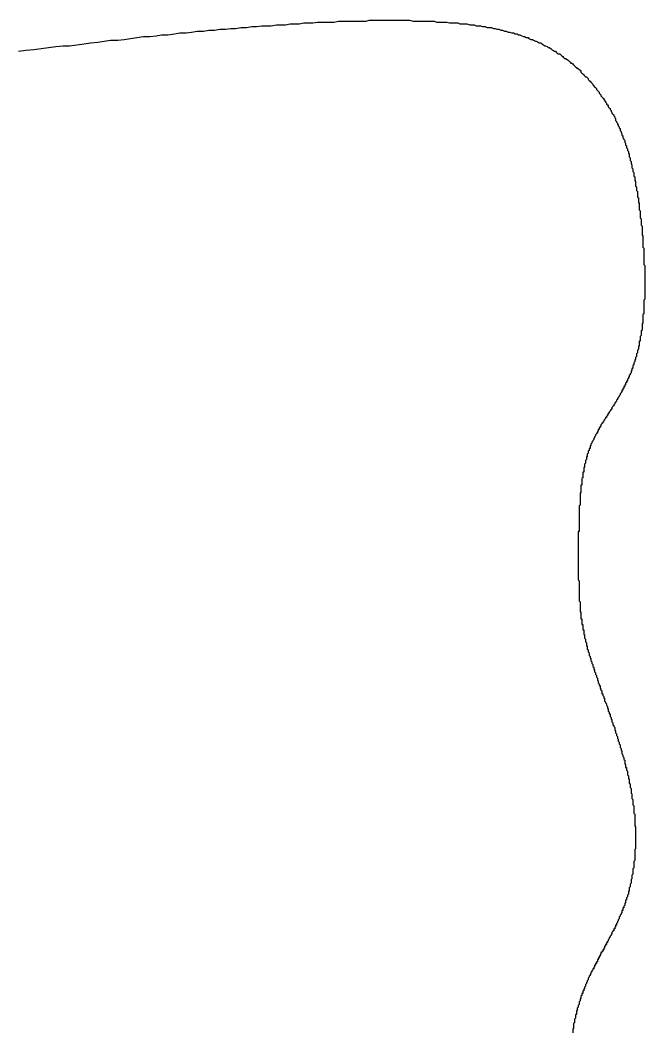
# Model space of a CAD drawing. Header units: millimetres. Extents: x 35 to 605, y 64 to 964.
# Drawn here: x 310.51 to 317.36, y 618.26 to 629.37 of the extents above; entities that cross this region are included whole.
import ezdxf

# ---------------------------------------------------------------- set-up
doc = ezdxf.new("R2010")
doc.units = ezdxf.units.MM

msp = doc.modelspace()

# ---------------------------------------------------------------- linework, layer by layer
msp.add_polyline3d([(310.487, 629.028, 0), (310.567, 629.038, 0), (310.657, 629.048, 0), (310.737, 629.058, 0), (310.817, 629.068, 0), (310.897, 629.078, 0), (310.977, 629.088, 0), (311.047, 629.088, 0), (311.127, 629.098, 0), (311.207, 629.108, 0), (311.277, 629.118, 0), (311.357, 629.128, 0), (311.427, 629.138, 0), (311.497, 629.148, 0), (311.577, 629.148, 0), (311.647, 629.158, 0), (311.717, 629.168, 0), (311.787, 629.178, 0), (311.857, 629.188, 0), (311.927, 629.188, 0), (311.997, 629.198, 0), (312.057, 629.208, 0), (312.127, 629.208, 0), (312.197, 629.218, 0), (312.257, 629.228, 0), (312.327, 629.228, 0), (312.387, 629.238, 0), (312.447, 629.248, 0), (312.517, 629.248, 0), (312.577, 629.258, 0), (312.637, 629.258, 0), (312.697, 629.268, 0), (312.757, 629.268, 0), (312.817, 629.278, 0), (312.867, 629.278, 0), (312.927, 629.288, 0), (312.987, 629.288, 0), (313.047, 629.298, 0), (313.097, 629.298, 0), (313.157, 629.308, 0), (313.207, 629.308, 0), (313.257, 629.308, 0), (313.317, 629.318, 0), (313.367, 629.318, 0), (313.417, 629.318, 0), (313.467, 629.328, 0), (313.517, 629.328, 0), (313.567, 629.328, 0), (313.617, 629.338, 0), (313.667, 629.338, 0), (313.717, 629.338, 0), (313.767, 629.348, 0), (313.817, 629.348, 0), (313.857, 629.348, 0), (313.907, 629.348, 0), (313.947, 629.348, 0), (313.997, 629.358, 0), (314.037, 629.358, 0), (314.087, 629.358, 0), (314.127, 629.358, 0), (314.167, 629.358, 0), (314.207, 629.358, 0), (314.257, 629.358, 0), (314.297, 629.358, 0), (314.337, 629.368, 0), (314.377, 629.368, 0), (314.417, 629.368, 0), (314.457, 629.368, 0), (314.487, 629.368, 0), (314.527, 629.368, 0), (314.567, 629.368, 0), (314.607, 629.368, 0), (314.637, 629.368, 0), (314.677, 629.368, 0), (314.707, 629.368, 0), (314.747, 629.368, 0), (314.777, 629.368, 0), (314.817, 629.358, 0), (314.847, 629.358, 0), (314.887, 629.358, 0), (314.917, 629.358, 0), (314.947, 629.358, 0), (314.977, 629.358, 0), (315.007, 629.358, 0), (315.047, 629.358, 0), (315.077, 629.348, 0), (315.107, 629.348, 0), (315.137, 629.348, 0), (315.167, 629.348, 0), (315.187, 629.348, 0), (315.217, 629.338, 0), (315.247, 629.338, 0), (315.277, 629.338, 0), (315.307, 629.338, 0), (315.327, 629.328, 0), (315.357, 629.328, 0), (315.387, 629.328, 0), (315.407, 629.328, 0), (315.437, 629.318, 0), (315.457, 629.318, 0), (315.487, 629.318, 0), (315.507, 629.308, 0), (315.537, 629.308, 0), (315.557, 629.308, 0), (315.577, 629.298, 0), (315.607, 629.298, 0), (315.627, 629.288, 0), (315.647, 629.288, 0), (315.677, 629.288, 0), (315.697, 629.278, 0), (315.717, 629.278, 0), (315.737, 629.268, 0), (315.757, 629.268, 0), (315.777, 629.258, 0), (315.797, 629.258, 0), (315.817, 629.248, 0), (315.837, 629.248, 0), (315.857, 629.238, 0), (315.877, 629.238, 0), (315.897, 629.228, 0), (315.917, 629.228, 0), (315.937, 629.218, 0), (315.957, 629.218, 0), (315.967, 629.208, 0), (315.987, 629.208, 0), (316.007, 629.198, 0), (316.027, 629.188, 0), (316.037, 629.188, 0), (316.057, 629.178, 0), (316.077, 629.178, 0), (316.087, 629.168, 0), (316.107, 629.158, 0), (316.127, 629.158, 0), (316.137, 629.148, 0), (316.157, 629.138, 0), (316.167, 629.138, 0), (316.187, 629.128, 0), (316.197, 629.118, 0), (316.217, 629.118, 0), (316.227, 629.108, 0), (316.247, 629.098, 0), (316.257, 629.088, 0), (316.267, 629.088, 0), (316.287, 629.078, 0), (316.297, 629.068, 0), (316.307, 629.068, 0), (316.327, 629.058, 0), (316.337, 629.048, 0), (316.347, 629.038, 0), (316.367, 629.028, 0), (316.377, 629.028, 0), (316.387, 629.018, 0), (316.397, 629.008, 0), (316.407, 628.998, 0), (316.427, 628.998, 0), (316.437, 628.988, 0), (316.447, 628.978, 0), (316.457, 628.968, 0), (316.467, 628.958, 0), (316.477, 628.948, 0), (316.487, 628.948, 0), (316.507, 628.938, 0), (316.517, 628.928, 0), (316.527, 628.918, 0), (316.537, 628.908, 0), (316.547, 628.898, 0), (316.557, 628.898, 0), (316.567, 628.888, 0), (316.577, 628.878, 0), (316.587, 628.868, 0), (316.597, 628.858, 0), (316.607, 628.848, 0), (316.617, 628.838, 0), (316.627, 628.838, 0), (316.637, 628.828, 0), (316.647, 628.818, 0), (316.657, 628.808, 0), (316.657, 628.798, 0), (316.667, 628.788, 0), (316.677, 628.778, 0), (316.687, 628.768, 0), (316.697, 628.758, 0), (316.707, 628.748, 0), (316.717, 628.748, 0), (316.727, 628.738, 0), (316.737, 628.728, 0), (316.737, 628.718, 0), (316.747, 628.708, 0), (316.757, 628.698, 0), (316.767, 628.688, 0), (316.777, 628.678, 0), (316.787, 628.668, 0), (316.787, 628.658, 0), (316.797, 628.648, 0), (316.807, 628.638, 0), (316.817, 628.628, 0), (316.827, 628.618, 0), (316.827, 628.608, 0), (316.837, 628.598, 0), (316.847, 628.588, 0), (316.857, 628.578, 0), (316.857, 628.568, 0), (316.867, 628.558, 0), (316.877, 628.548, 0), (316.877, 628.538, 0), (316.887, 628.528, 0), (316.897, 628.518, 0), (316.907, 628.508, 0), (316.907, 628.498, 0), (316.917, 628.488, 0), (316.927, 628.478, 0), (316.927, 628.468, 0), (316.937, 628.458, 0), (316.937, 628.448, 0), (316.947, 628.438, 0), (316.957, 628.428, 0), (316.957, 628.418, 0), (316.967, 628.408, 0), (316.977, 628.398, 0), (316.977, 628.388, 0), (316.987, 628.378, 0), (316.987, 628.368, 0), (316.997, 628.358, 0), (316.997, 628.348, 0), (317.007, 628.338, 0), (317.017, 628.328, 0), (317.017, 628.318, 0), (317.027, 628.308, 0), (317.027, 628.298, 0), (317.037, 628.288, 0), (317.037, 628.268, 0), (317.047, 628.258, 0), (317.047, 628.248, 0), (317.057, 628.238, 0), (317.057, 628.228, 0), (317.067, 628.218, 0), (317.067, 628.208, 0), (317.077, 628.198, 0), (317.077, 628.188, 0), (317.087, 628.178, 0), (317.087, 628.168, 0), (317.087, 628.158, 0), (317.097, 628.148, 0), (317.097, 628.138, 0), (317.107, 628.118, 0), (317.107, 628.108, 0), (317.117, 628.098, 0), (317.117, 628.088, 0), (317.117, 628.078, 0), (317.127, 628.068, 0), (317.127, 628.058, 0), (317.137, 628.048, 0), (317.137, 628.038, 0), (317.137, 628.028, 0), (317.147, 628.018, 0), (317.147, 627.998, 0), (317.157, 627.988, 0), (317.157, 627.978, 0), (317.157, 627.968, 0), (317.167, 627.958, 0), (317.167, 627.948, 0), (317.167, 627.938, 0), (317.177, 627.928, 0), (317.177, 627.918, 0), (317.177, 627.908, 0), (317.187, 627.898, 0), (317.187, 627.878, 0), (317.187, 627.868, 0), (317.197, 627.858, 0), (317.197, 627.848, 0), (317.197, 627.838, 0), (317.197, 627.828, 0), (317.207, 627.818, 0), (317.207, 627.808, 0), (317.207, 627.798, 0), (317.217, 627.778, 0), (317.217, 627.768, 0), (317.217, 627.758, 0), (317.217, 627.748, 0), (317.227, 627.738, 0), (317.227, 627.728, 0), (317.227, 627.718, 0), (317.227, 627.708, 0), (317.237, 627.698, 0), (317.237, 627.688, 0), (317.237, 627.668, 0), (317.237, 627.658, 0), (317.247, 627.648, 0), (317.247, 627.638, 0), (317.247, 627.628, 0), (317.247, 627.618, 0), (317.247, 627.608, 0), (317.257, 627.598, 0), (317.257, 627.588, 0), (317.257, 627.578, 0), (317.257, 627.558, 0), (317.257, 627.548, 0), (317.267, 627.538, 0), (317.267, 627.528, 0), (317.267, 627.518, 0), (317.267, 627.508, 0), (317.267, 627.498, 0), (317.277, 627.488, 0), (317.277, 627.478, 0), (317.277, 627.468, 0), (317.277, 627.448, 0), (317.277, 627.438, 0), (317.277, 627.428, 0), (317.287, 627.418, 0), (317.287, 627.408, 0), (317.287, 627.398, 0), (317.287, 627.388, 0), (317.287, 627.378, 0), (317.287, 627.368, 0), (317.297, 627.358, 0), (317.297, 627.338, 0), (317.297, 627.328, 0), (317.297, 627.318, 0), (317.297, 627.308, 0), (317.297, 627.298, 0), (317.297, 627.288, 0), (317.307, 627.278, 0), (317.307, 627.268, 0), (317.307, 627.258, 0), (317.307, 627.248, 0), (317.307, 627.238, 0), (317.307, 627.228, 0), (317.307, 627.208, 0), (317.307, 627.198, 0), (317.317, 627.188, 0), (317.317, 627.178, 0), (317.317, 627.168, 0), (317.317, 627.158, 0), (317.317, 627.148, 0), (317.317, 627.138, 0), (317.317, 627.128, 0), (317.317, 627.118, 0), (317.327, 627.108, 0), (317.327, 627.098, 0), (317.327, 627.078, 0), (317.327, 627.068, 0), (317.327, 627.058, 0), (317.327, 627.048, 0), (317.327, 627.038, 0), (317.327, 627.028, 0), (317.327, 627.018, 0), (317.327, 627.008, 0), (317.337, 626.998, 0), (317.337, 626.988, 0), (317.337, 626.978, 0), (317.337, 626.968, 0), (317.337, 626.958, 0), (317.337, 626.948, 0), (317.337, 626.938, 0), (317.337, 626.918, 0), (317.337, 626.908, 0), (317.337, 626.898, 0), (317.337, 626.888, 0), (317.337, 626.878, 0), (317.347, 626.868, 0), (317.347, 626.858, 0), (317.347, 626.848, 0), (317.347, 626.838, 0), (317.347, 626.828, 0), (317.347, 626.818, 0), (317.347, 626.808, 0), (317.347, 626.798, 0), (317.347, 626.788, 0), (317.347, 626.778, 0), (317.347, 626.768, 0), (317.347, 626.748, 0), (317.347, 626.738, 0), (317.347, 626.728, 0), (317.347, 626.718, 0), (317.347, 626.708, 0), (317.347, 626.698, 0), (317.347, 626.688, 0), (317.357, 626.678, 0), (317.357, 626.668, 0), (317.357, 626.658, 0), (317.357, 626.648, 0), (317.357, 626.638, 0), (317.357, 626.628, 0), (317.357, 626.618, 0), (317.357, 626.608, 0), (317.357, 626.598, 0), (317.357, 626.588, 0), (317.357, 626.578, 0), (317.357, 626.568, 0), (317.357, 626.558, 0), (317.357, 626.548, 0), (317.357, 626.538, 0), (317.357, 626.528, 0), (317.357, 626.518, 0), (317.357, 626.508, 0), (317.357, 626.498, 0), (317.357, 626.488, 0), (317.357, 626.478, 0), (317.357, 626.468, 0), (317.357, 626.458, 0), (317.357, 626.438, 0), (317.357, 626.428, 0), (317.357, 626.418, 0), (317.357, 626.408, 0), (317.357, 626.398, 0), (317.357, 626.388, 0), (317.357, 626.378, 0), (317.357, 626.368, 0), (317.357, 626.358, 0), (317.357, 626.348, 0), (317.357, 626.338, 0), (317.357, 626.328, 0), (317.357, 626.318, 0), (317.357, 626.308, 0), (317.347, 626.298, 0), (317.347, 626.298, 0), (317.347, 626.288, 0), (317.347, 626.278, 0), (317.347, 626.268, 0), (317.347, 626.258, 0), (317.347, 626.248, 0), (317.347, 626.238, 0), (317.347, 626.228, 0), (317.347, 626.218, 0), (317.347, 626.208, 0), (317.347, 626.198, 0), (317.347, 626.188, 0), (317.347, 626.178, 0), (317.347, 626.168, 0), (317.347, 626.158, 0), (317.347, 626.148, 0), (317.337, 626.138, 0), (317.337, 626.128, 0), (317.337, 626.118, 0), (317.337, 626.108, 0), (317.337, 626.098, 0), (317.337, 626.088, 0), (317.337, 626.078, 0), (317.337, 626.068, 0), (317.337, 626.058, 0), (317.337, 626.048, 0), (317.337, 626.048, 0), (317.327, 626.038, 0), (317.327, 626.028, 0), (317.327, 626.018, 0), (317.327, 626.008, 0), (317.327, 625.998, 0), (317.327, 625.988, 0), (317.327, 625.978, 0), (317.327, 625.968, 0), (317.317, 625.958, 0), (317.317, 625.948, 0), (317.317, 625.938, 0), (317.317, 625.928, 0), (317.317, 625.928, 0), (317.317, 625.918, 0), (317.317, 625.908, 0), (317.307, 625.898, 0), (317.307, 625.888, 0), (317.307, 625.878, 0), (317.307, 625.868, 0), (317.307, 625.858, 0), (317.307, 625.848, 0), (317.297, 625.848, 0), (317.297, 625.838, 0), (317.297, 625.828, 0), (317.297, 625.818, 0), (317.297, 625.808, 0), (317.297, 625.798, 0), (317.287, 625.788, 0), (317.287, 625.778, 0), (317.287, 625.778, 0), (317.287, 625.768, 0), (317.287, 625.758, 0), (317.277, 625.748, 0), (317.277, 625.738, 0), (317.277, 625.728, 0), (317.277, 625.718, 0), (317.277, 625.718, 0), (317.267, 625.708, 0), (317.267, 625.698, 0), (317.267, 625.688, 0), (317.267, 625.678, 0), (317.257, 625.668, 0), (317.257, 625.668, 0), (317.257, 625.658, 0), (317.257, 625.648, 0), (317.247, 625.638, 0), (317.247, 625.628, 0), (317.247, 625.628, 0), (317.247, 625.618, 0), (317.237, 625.608, 0), (317.237, 625.598, 0), (317.237, 625.588, 0), (317.237, 625.588, 0), (317.227, 625.578, 0), (317.227, 625.568, 0), (317.227, 625.558, 0), (317.227, 625.548, 0), (317.217, 625.548, 0), (317.217, 625.538, 0), (317.217, 625.528, 0), (317.207, 625.518, 0), (317.207, 625.518, 0), (317.207, 625.508, 0), (317.207, 625.498, 0), (317.197, 625.488, 0), (317.197, 625.488, 0), (317.197, 625.478, 0), (317.187, 625.468, 0), (317.187, 625.458, 0), (317.187, 625.458, 0), (317.177, 625.448, 0), (317.177, 625.438, 0), (317.177, 625.438, 0), (317.167, 625.428, 0), (317.167, 625.418, 0), (317.167, 625.408, 0), (317.157, 625.408, 0), (317.157, 625.398, 0), (317.157, 625.388, 0), (317.147, 625.388, 0), (317.147, 625.378, 0), (317.147, 625.368, 0), (317.137, 625.368, 0), (317.137, 625.358, 0), (317.137, 625.348, 0), (317.127, 625.348, 0), (317.127, 625.338, 0), (317.127, 625.328, 0), (317.117, 625.328, 0), (317.117, 625.318, 0), (317.117, 625.308, 0), (317.107, 625.308, 0), (317.107, 625.298, 0), (317.107, 625.288, 0), (317.097, 625.288, 0), (317.097, 625.278, 0), (317.097, 625.278, 0), (317.087, 625.268, 0), (317.087, 625.258, 0), (317.087, 625.258, 0), (317.077, 625.248, 0), (317.077, 625.238, 0), (317.077, 625.238, 0), (317.067, 625.228, 0), (317.067, 625.228, 0), (317.057, 625.218, 0), (317.057, 625.208, 0), (317.057, 625.208, 0), (317.047, 625.198, 0), (317.047, 625.198, 0), (317.047, 625.188, 0), (317.037, 625.178, 0), (317.037, 625.178, 0), (317.037, 625.168, 0), (317.027, 625.168, 0), (317.027, 625.158, 0), (317.027, 625.158, 0), (317.017, 625.148, 0), (317.017, 625.138, 0), (317.017, 625.138, 0), (317.007, 625.128, 0), (317.007, 625.128, 0), (316.997, 625.118, 0), (316.997, 625.118, 0), (316.997, 625.108, 0), (316.987, 625.098, 0), (316.987, 625.098, 0), (316.987, 625.088, 0), (316.977, 625.088, 0), (316.977, 625.078, 0), (316.977, 625.078, 0), (316.967, 625.068, 0), (316.967, 625.068, 0), (316.967, 625.058, 0), (316.957, 625.058, 0), (316.957, 625.048, 0), (316.957, 625.048, 0), (316.947, 625.038, 0), (316.947, 625.028, 0), (316.947, 625.028, 0), (316.937, 625.018, 0), (316.937, 625.018, 0), (316.937, 625.008, 0), (316.927, 625.008, 0), (316.927, 624.998, 0), (316.927, 624.998, 0), (316.917, 624.988, 0), (316.917, 624.988, 0), (316.917, 624.978, 0), (316.907, 624.978, 0), (316.907, 624.968, 0), (316.907, 624.968, 0), (316.897, 624.958, 0), (316.897, 624.958, 0), (316.897, 624.948, 0), (316.887, 624.948, 0), (316.887, 624.938, 0), (316.887, 624.938, 0), (316.877, 624.928, 0), (316.877, 624.928, 0), (316.877, 624.918, 0), (316.877, 624.918, 0), (316.867, 624.908, 0), (316.867, 624.908, 0), (316.867, 624.898, 0), (316.857, 624.898, 0), (316.857, 624.888, 0), (316.857, 624.878, 0), (316.847, 624.878, 0), (316.847, 624.868, 0), (316.847, 624.868, 0), (316.847, 624.858, 0), (316.837, 624.858, 0), (316.837, 624.848, 0), (316.837, 624.848, 0), (316.837, 624.838, 0), (316.827, 624.838, 0), (316.827, 624.828, 0), (316.827, 624.828, 0), (316.817, 624.818, 0), (316.817, 624.818, 0), (316.817, 624.808, 0), (316.817, 624.808, 0), (316.807, 624.798, 0), (316.807, 624.798, 0), (316.807, 624.788, 0), (316.807, 624.788, 0), (316.797, 624.778, 0), (316.797, 624.778, 0), (316.797, 624.768, 0), (316.797, 624.768, 0), (316.787, 624.758, 0), (316.787, 624.758, 0), (316.787, 624.748, 0), (316.787, 624.748, 0), (316.777, 624.738, 0), (316.777, 624.738, 0), (316.777, 624.728, 0), (316.777, 624.728, 0), (316.767, 624.718, 0), (316.767, 624.718, 0), (316.767, 624.708, 0), (316.767, 624.708, 0), (316.767, 624.698, 0), (316.757, 624.698, 0), (316.757, 624.688, 0), (316.757, 624.678, 0), (316.757, 624.678, 0), (316.757, 624.668, 0), (316.747, 624.668, 0), (316.747, 624.658, 0), (316.747, 624.658, 0), (316.747, 624.648, 0), (316.747, 624.648, 0), (316.737, 624.638, 0), (316.737, 624.638, 0), (316.737, 624.628, 0), (316.737, 624.618, 0), (316.737, 624.618, 0), (316.727, 624.608, 0), (316.727, 624.608, 0), (316.727, 624.598, 0), (316.727, 624.598, 0), (316.727, 624.588, 0), (316.727, 624.578, 0), (316.717, 624.578, 0), (316.717, 624.568, 0), (316.717, 624.568, 0), (316.717, 624.558, 0), (316.717, 624.548, 0), (316.717, 624.548, 0), (316.707, 624.538, 0), (316.707, 624.538, 0), (316.707, 624.528, 0), (316.707, 624.518, 0), (316.707, 624.518, 0), (316.707, 624.508, 0), (316.697, 624.498, 0), (316.697, 624.498, 0), (316.697, 624.488, 0), (316.697, 624.478, 0), (316.697, 624.478, 0), (316.697, 624.468, 0), (316.697, 624.468, 0), (316.687, 624.458, 0), (316.687, 624.448, 0), (316.687, 624.448, 0), (316.687, 624.438, 0), (316.687, 624.428, 0), (316.687, 624.428, 0), (316.687, 624.418, 0), (316.687, 624.408, 0), (316.677, 624.408, 0), (316.677, 624.398, 0), (316.677, 624.388, 0), (316.677, 624.388, 0), (316.677, 624.378, 0), (316.677, 624.368, 0), (316.677, 624.358, 0), (316.677, 624.358, 0), (316.677, 624.348, 0), (316.667, 624.338, 0), (316.667, 624.338, 0), (316.667, 624.328, 0), (316.667, 624.318, 0), (316.667, 624.318, 0), (316.667, 624.308, 0), (316.667, 624.298, 0), (316.667, 624.288, 0), (316.667, 624.288, 0), (316.667, 624.278, 0), (316.667, 624.268, 0), (316.657, 624.268, 0), (316.657, 624.258, 0), (316.657, 624.248, 0), (316.657, 624.238, 0), (316.657, 624.238, 0), (316.657, 624.228, 0), (316.657, 624.218, 0), (316.657, 624.218, 0), (316.657, 624.208, 0), (316.657, 624.198, 0), (316.657, 624.188, 0), (316.657, 624.188, 0), (316.647, 624.178, 0), (316.647, 624.168, 0), (316.647, 624.158, 0), (316.647, 624.158, 0), (316.647, 624.148, 0), (316.647, 624.138, 0), (316.647, 624.128, 0), (316.647, 624.128, 0), (316.647, 624.118, 0), (316.647, 624.108, 0), (316.647, 624.098, 0), (316.647, 624.098, 0), (316.647, 624.088, 0), (316.647, 624.078, 0), (316.647, 624.068, 0), (316.647, 624.068, 0), (316.647, 624.058, 0), (316.647, 624.048, 0), (316.637, 624.038, 0), (316.637, 624.038, 0), (316.637, 624.028, 0), (316.637, 624.018, 0), (316.637, 624.008, 0), (316.637, 624.008, 0), (316.637, 623.998, 0), (316.637, 623.988, 0), (316.637, 623.978, 0), (316.637, 623.978, 0), (316.637, 623.968, 0), (316.637, 623.958, 0), (316.637, 623.948, 0), (316.637, 623.948, 0), (316.637, 623.938, 0), (316.637, 623.928, 0), (316.637, 623.918, 0), (316.637, 623.918, 0), (316.637, 623.908, 0), (316.637, 623.898, 0), (316.637, 623.888, 0), (316.637, 623.888, 0), (316.637, 623.878, 0), (316.637, 623.868, 0), (316.637, 623.858, 0), (316.637, 623.848, 0), (316.637, 623.848, 0), (316.637, 623.838, 0), (316.637, 623.828, 0), (316.637, 623.818, 0), (316.637, 623.818, 0), (316.637, 623.808, 0), (316.637, 623.798, 0), (316.637, 623.788, 0), (316.637, 623.788, 0), (316.637, 623.778, 0), (316.637, 623.768, 0), (316.637, 623.758, 0), (316.627, 623.758, 0), (316.627, 623.748, 0), (316.627, 623.738, 0), (316.627, 623.728, 0), (316.627, 623.728, 0), (316.627, 623.718, 0), (316.627, 623.708, 0), (316.627, 623.698, 0), (316.627, 623.698, 0), (316.627, 623.688, 0), (316.627, 623.678, 0), (316.627, 623.668, 0), (316.627, 623.668, 0), (316.627, 623.658, 0), (316.627, 623.648, 0), (316.627, 623.638, 0), (316.627, 623.638, 0), (316.627, 623.628, 0), (316.627, 623.618, 0), (316.627, 623.608, 0), (316.627, 623.608, 0), (316.627, 623.598, 0), (316.627, 623.588, 0), (316.627, 623.588, 0), (316.627, 623.578, 0), (316.627, 623.568, 0), (316.627, 623.558, 0), (316.627, 623.558, 0), (316.627, 623.548, 0), (316.627, 623.538, 0), (316.627, 623.528, 0), (316.627, 623.528, 0), (316.627, 623.518, 0), (316.627, 623.508, 0), (316.627, 623.508, 0), (316.627, 623.498, 0), (316.627, 623.488, 0), (316.627, 623.478, 0), (316.627, 623.478, 0), (316.627, 623.468, 0), (316.627, 623.458, 0), (316.627, 623.458, 0), (316.627, 623.448, 0), (316.627, 623.438, 0), (316.627, 623.438, 0), (316.627, 623.428, 0), (316.627, 623.418, 0), (316.627, 623.408, 0), (316.627, 623.408, 0), (316.627, 623.398, 0), (316.627, 623.388, 0), (316.627, 623.388, 0), (316.627, 623.378, 0), (316.627, 623.368, 0), (316.627, 623.368, 0), (316.627, 623.358, 0), (316.627, 623.348, 0), (316.627, 623.348, 0), (316.627, 623.338, 0), (316.627, 623.328, 0), (316.627, 623.328, 0), (316.627, 623.318, 0), (316.627, 623.308, 0), (316.627, 623.308, 0), (316.627, 623.298, 0), (316.627, 623.288, 0), (316.627, 623.288, 0), (316.627, 623.278, 0), (316.627, 623.278, 0), (316.627, 623.268, 0), (316.627, 623.258, 0), (316.627, 623.258, 0), (316.627, 623.248, 0), (316.627, 623.238, 0), (316.627, 623.238, 0), (316.627, 623.228, 0), (316.637, 623.218, 0), (316.637, 623.218, 0), (316.637, 623.208, 0), (316.637, 623.208, 0), (316.637, 623.198, 0), (316.637, 623.188, 0), (316.637, 623.188, 0), (316.637, 623.178, 0), (316.637, 623.178, 0), (316.637, 623.168, 0), (316.637, 623.158, 0), (316.637, 623.158, 0), (316.637, 623.148, 0), (316.637, 623.138, 0), (316.637, 623.138, 0), (316.637, 623.128, 0), (316.637, 623.128, 0), (316.637, 623.118, 0), (316.637, 623.108, 0), (316.637, 623.108, 0), (316.637, 623.098, 0), (316.637, 623.098, 0), (316.637, 623.088, 0), (316.637, 623.078, 0), (316.637, 623.078, 0), (316.637, 623.068, 0), (316.637, 623.068, 0), (316.637, 623.058, 0), (316.637, 623.048, 0), (316.637, 623.048, 0), (316.637, 623.038, 0), (316.637, 623.038, 0), (316.637, 623.028, 0), (316.637, 623.018, 0), (316.637, 623.018, 0), (316.637, 623.008, 0), (316.637, 623.008, 0), (316.637, 622.998, 0), (316.637, 622.998, 0), (316.647, 622.988, 0), (316.647, 622.978, 0), (316.647, 622.978, 0), (316.647, 622.968, 0), (316.647, 622.968, 0), (316.647, 622.958, 0), (316.647, 622.948, 0), (316.647, 622.948, 0), (316.647, 622.938, 0), (316.647, 622.938, 0), (316.647, 622.928, 0), (316.647, 622.928, 0), (316.647, 622.918, 0), (316.647, 622.908, 0), (316.647, 622.908, 0), (316.647, 622.898, 0), (316.647, 622.898, 0), (316.647, 622.888, 0), (316.647, 622.878, 0), (316.657, 622.878, 0), (316.657, 622.868, 0), (316.657, 622.868, 0), (316.657, 622.858, 0), (316.657, 622.858, 0), (316.657, 622.848, 0), (316.657, 622.838, 0), (316.657, 622.838, 0), (316.657, 622.828, 0), (316.657, 622.828, 0), (316.657, 622.818, 0), (316.657, 622.808, 0), (316.657, 622.808, 0), (316.657, 622.798, 0), (316.667, 622.798, 0), (316.667, 622.788, 0), (316.667, 622.778, 0), (316.667, 622.778, 0), (316.667, 622.768, 0), (316.667, 622.768, 0), (316.667, 622.758, 0), (316.667, 622.758, 0), (316.667, 622.748, 0), (316.667, 622.738, 0), (316.677, 622.738, 0), (316.677, 622.728, 0), (316.677, 622.728, 0), (316.677, 622.718, 0), (316.677, 622.708, 0), (316.677, 622.708, 0), (316.677, 622.698, 0), (316.677, 622.688, 0), (316.677, 622.688, 0), (316.677, 622.678, 0), (316.687, 622.678, 0), (316.687, 622.668, 0), (316.687, 622.658, 0), (316.687, 622.658, 0), (316.687, 622.648, 0), (316.687, 622.648, 0), (316.687, 622.638, 0), (316.687, 622.628, 0), (316.697, 622.628, 0), (316.697, 622.618, 0), (316.697, 622.608, 0), (316.697, 622.608, 0), (316.697, 622.598, 0), (316.697, 622.598, 0), (316.697, 622.588, 0), (316.707, 622.578, 0), (316.707, 622.578, 0), (316.707, 622.568, 0), (316.707, 622.558, 0), (316.707, 622.558, 0), (316.707, 622.548, 0), (316.717, 622.538, 0), (316.717, 622.538, 0), (316.717, 622.528, 0), (316.717, 622.518, 0), (316.717, 622.518, 0), (316.717, 622.508, 0), (316.727, 622.498, 0), (316.727, 622.498, 0), (316.727, 622.488, 0), (316.727, 622.478, 0), (316.727, 622.478, 0), (316.727, 622.468, 0), (316.737, 622.458, 0), (316.737, 622.458, 0), (316.737, 622.448, 0), (316.737, 622.438, 0), (316.737, 622.438, 0), (316.747, 622.428, 0), (316.747, 622.418, 0), (316.747, 622.418, 0), (316.747, 622.408, 0), (316.747, 622.398, 0), (316.757, 622.388, 0), (316.757, 622.388, 0), (316.757, 622.378, 0), (316.757, 622.368, 0), (316.767, 622.368, 0), (316.767, 622.358, 0), (316.767, 622.348, 0), (316.767, 622.338, 0), (316.767, 622.338, 0), (316.777, 622.328, 0), (316.777, 622.318, 0), (316.777, 622.308, 0), (316.777, 622.308, 0), (316.787, 622.298, 0), (316.787, 622.288, 0), (316.787, 622.288, 0), (316.787, 622.278, 0), (316.797, 622.268, 0), (316.797, 622.258, 0), (316.797, 622.248, 0), (316.797, 622.248, 0), (316.807, 622.238, 0), (316.807, 622.228, 0), (316.807, 622.218, 0), (316.807, 622.218, 0), (316.817, 622.208, 0), (316.817, 622.198, 0), (316.817, 622.188, 0), (316.817, 622.188, 0), (316.827, 622.178, 0), (316.827, 622.168, 0), (316.827, 622.158, 0), (316.837, 622.148, 0), (316.837, 622.148, 0), (316.837, 622.138, 0), (316.837, 622.128, 0), (316.847, 622.118, 0), (316.847, 622.108, 0), (316.847, 622.108, 0), (316.847, 622.098, 0), (316.857, 622.088, 0), (316.857, 622.078, 0), (316.857, 622.068, 0), (316.867, 622.068, 0), (316.867, 622.058, 0), (316.867, 622.048, 0), (316.867, 622.038, 0), (316.877, 622.028, 0), (316.877, 622.028, 0), (316.877, 622.018, 0), (316.887, 622.008, 0), (316.887, 621.998, 0), (316.887, 621.988, 0), (316.887, 621.978, 0), (316.897, 621.978, 0), (316.897, 621.968, 0), (316.897, 621.958, 0), (316.907, 621.948, 0), (316.907, 621.938, 0), (316.907, 621.928, 0), (316.917, 621.928, 0), (316.917, 621.918, 0), (316.917, 621.908, 0), (316.917, 621.898, 0), (316.927, 621.888, 0), (316.927, 621.878, 0), (316.927, 621.878, 0), (316.937, 621.868, 0), (316.937, 621.858, 0), (316.937, 621.848, 0), (316.947, 621.838, 0), (316.947, 621.828, 0), (316.947, 621.818, 0), (316.947, 621.818, 0), (316.957, 621.808, 0), (316.957, 621.798, 0), (316.957, 621.788, 0), (316.967, 621.778, 0), (316.967, 621.768, 0), (316.967, 621.758, 0), (316.977, 621.758, 0), (316.977, 621.748, 0), (316.977, 621.738, 0), (316.977, 621.728, 0), (316.987, 621.718, 0), (316.987, 621.708, 0), (316.987, 621.698, 0), (316.997, 621.688, 0), (316.997, 621.688, 0), (316.997, 621.678, 0), (316.997, 621.668, 0), (317.007, 621.658, 0), (317.007, 621.648, 0), (317.007, 621.638, 0), (317.017, 621.628, 0), (317.017, 621.618, 0), (317.017, 621.618, 0), (317.027, 621.608, 0), (317.027, 621.598, 0), (317.027, 621.588, 0), (317.027, 621.578, 0), (317.037, 621.568, 0), (317.037, 621.558, 0), (317.037, 621.548, 0), (317.047, 621.538, 0), (317.047, 621.538, 0), (317.047, 621.528, 0), (317.047, 621.518, 0), (317.057, 621.508, 0), (317.057, 621.498, 0), (317.057, 621.488, 0), (317.067, 621.478, 0), (317.067, 621.468, 0), (317.067, 621.458, 0), (317.067, 621.458, 0), (317.077, 621.448, 0), (317.077, 621.438, 0), (317.077, 621.428, 0), (317.087, 621.418, 0), (317.087, 621.408, 0), (317.087, 621.398, 0), (317.087, 621.388, 0), (317.097, 621.378, 0), (317.097, 621.368, 0), (317.097, 621.368, 0), (317.097, 621.358, 0), (317.107, 621.348, 0), (317.107, 621.338, 0), (317.107, 621.328, 0), (317.107, 621.318, 0), (317.117, 621.308, 0), (317.117, 621.298, 0), (317.117, 621.288, 0), (317.127, 621.278, 0), (317.127, 621.268, 0), (317.127, 621.268, 0), (317.127, 621.258, 0), (317.137, 621.248, 0), (317.137, 621.238, 0), (317.137, 621.228, 0), (317.137, 621.218, 0), (317.137, 621.208, 0), (317.147, 621.198, 0), (317.147, 621.188, 0), (317.147, 621.178, 0), (317.147, 621.168, 0), (317.157, 621.168, 0), (317.157, 621.158, 0), (317.157, 621.148, 0), (317.157, 621.138, 0), (317.167, 621.128, 0), (317.167, 621.118, 0), (317.167, 621.108, 0), (317.167, 621.098, 0), (317.167, 621.088, 0), (317.177, 621.078, 0), (317.177, 621.068, 0), (317.177, 621.068, 0), (317.177, 621.058, 0), (317.177, 621.048, 0), (317.187, 621.038, 0), (317.187, 621.028, 0), (317.187, 621.018, 0), (317.187, 621.008, 0), (317.187, 620.998, 0), (317.197, 620.988, 0), (317.197, 620.978, 0), (317.197, 620.968, 0), (317.197, 620.968, 0), (317.197, 620.958, 0), (317.197, 620.948, 0), (317.207, 620.938, 0), (317.207, 620.928, 0), (317.207, 620.918, 0), (317.207, 620.908, 0), (317.207, 620.898, 0), (317.207, 620.888, 0), (317.217, 620.878, 0), (317.217, 620.878, 0), (317.217, 620.868, 0), (317.217, 620.858, 0), (317.217, 620.848, 0), (317.217, 620.838, 0), (317.217, 620.828, 0), (317.227, 620.818, 0), (317.227, 620.808, 0), (317.227, 620.798, 0), (317.227, 620.788, 0), (317.227, 620.788, 0), (317.227, 620.778, 0), (317.227, 620.768, 0), (317.227, 620.758, 0), (317.237, 620.748, 0), (317.237, 620.738, 0), (317.237, 620.728, 0), (317.237, 620.718, 0), (317.237, 620.708, 0), (317.237, 620.698, 0), (317.237, 620.698, 0), (317.237, 620.688, 0), (317.237, 620.678, 0), (317.237, 620.668, 0), (317.247, 620.658, 0), (317.247, 620.648, 0), (317.247, 620.638, 0), (317.247, 620.628, 0), (317.247, 620.618, 0), (317.247, 620.618, 0), (317.247, 620.608, 0), (317.247, 620.598, 0), (317.247, 620.588, 0), (317.247, 620.578, 0), (317.247, 620.568, 0), (317.247, 620.558, 0), (317.247, 620.548, 0), (317.247, 620.548, 0), (317.247, 620.538, 0), (317.247, 620.528, 0), (317.257, 620.518, 0), (317.257, 620.508, 0), (317.257, 620.498, 0), (317.257, 620.488, 0), (317.257, 620.478, 0), (317.257, 620.478, 0), (317.257, 620.468, 0), (317.257, 620.458, 0), (317.257, 620.448, 0), (317.257, 620.438, 0), (317.257, 620.428, 0), (317.257, 620.418, 0), (317.257, 620.408, 0), (317.257, 620.408, 0), (317.257, 620.398, 0), (317.257, 620.388, 0), (317.257, 620.378, 0), (317.257, 620.368, 0), (317.257, 620.358, 0), (317.257, 620.348, 0), (317.257, 620.348, 0), (317.257, 620.338, 0), (317.257, 620.328, 0), (317.257, 620.318, 0), (317.257, 620.308, 0), (317.257, 620.298, 0), (317.257, 620.288, 0), (317.257, 620.288, 0), (317.257, 620.278, 0), (317.247, 620.268, 0), (317.247, 620.258, 0), (317.247, 620.248, 0), (317.247, 620.238, 0), (317.247, 620.228, 0), (317.247, 620.228, 0), (317.247, 620.218, 0), (317.247, 620.208, 0), (317.247, 620.198, 0), (317.247, 620.188, 0), (317.247, 620.178, 0), (317.247, 620.168, 0), (317.247, 620.168, 0), (317.247, 620.158, 0), (317.247, 620.148, 0), (317.237, 620.138, 0), (317.237, 620.128, 0), (317.237, 620.118, 0), (317.237, 620.118, 0), (317.237, 620.108, 0), (317.237, 620.098, 0), (317.237, 620.088, 0), (317.237, 620.078, 0), (317.237, 620.068, 0), (317.237, 620.068, 0), (317.227, 620.058, 0), (317.227, 620.048, 0), (317.227, 620.038, 0), (317.227, 620.028, 0), (317.227, 620.018, 0), (317.227, 620.018, 0), (317.227, 620.008, 0), (317.227, 619.998, 0), (317.217, 619.988, 0), (317.217, 619.978, 0), (317.217, 619.968, 0), (317.217, 619.968, 0), (317.217, 619.958, 0), (317.217, 619.948, 0), (317.207, 619.938, 0), (317.207, 619.928, 0), (317.207, 619.928, 0), (317.207, 619.918, 0), (317.207, 619.908, 0), (317.207, 619.898, 0), (317.197, 619.888, 0), (317.197, 619.878, 0), (317.197, 619.878, 0), (317.197, 619.868, 0), (317.197, 619.858, 0), (317.187, 619.848, 0), (317.187, 619.838, 0), (317.187, 619.838, 0), (317.187, 619.828, 0), (317.187, 619.818, 0), (317.177, 619.808, 0), (317.177, 619.798, 0), (317.177, 619.798, 0), (317.177, 619.788, 0), (317.177, 619.778, 0), (317.167, 619.768, 0), (317.167, 619.768, 0), (317.167, 619.758, 0), (317.167, 619.748, 0), (317.157, 619.738, 0), (317.157, 619.728, 0), (317.157, 619.728, 0), (317.157, 619.718, 0), (317.147, 619.708, 0), (317.147, 619.698, 0), (317.147, 619.698, 0), (317.147, 619.688, 0), (317.137, 619.678, 0), (317.137, 619.668, 0), (317.137, 619.658, 0), (317.137, 619.658, 0), (317.127, 619.648, 0), (317.127, 619.638, 0), (317.127, 619.628, 0), (317.117, 619.628, 0), (317.117, 619.618, 0), (317.117, 619.608, 0), (317.117, 619.598, 0), (317.107, 619.598, 0), (317.107, 619.588, 0), (317.107, 619.578, 0), (317.097, 619.568, 0), (317.097, 619.568, 0), (317.097, 619.558, 0), (317.087, 619.548, 0), (317.087, 619.548, 0), (317.087, 619.538, 0), (317.077, 619.528, 0), (317.077, 619.518, 0), (317.077, 619.518, 0), (317.077, 619.508, 0), (317.067, 619.498, 0), (317.067, 619.488, 0), (317.067, 619.488, 0), (317.057, 619.478, 0), (317.057, 619.468, 0), (317.057, 619.468, 0), (317.047, 619.458, 0), (317.047, 619.448, 0), (317.047, 619.438, 0), (317.037, 619.438, 0), (317.037, 619.428, 0), (317.037, 619.418, 0), (317.027, 619.418, 0), (317.027, 619.408, 0), (317.027, 619.398, 0), (317.017, 619.398, 0), (317.017, 619.388, 0), (317.017, 619.378, 0), (317.007, 619.378, 0), (317.007, 619.368, 0), (316.997, 619.358, 0), (316.997, 619.348, 0), (316.997, 619.348, 0), (316.987, 619.338, 0), (316.987, 619.328, 0), (316.987, 619.328, 0), (316.977, 619.318, 0), (316.977, 619.308, 0), (316.977, 619.308, 0), (316.967, 619.298, 0), (316.967, 619.288, 0), (316.967, 619.288, 0), (316.957, 619.278, 0), (316.957, 619.268, 0), (316.957, 619.268, 0), (316.947, 619.258, 0), (316.947, 619.248, 0), (316.937, 619.248, 0), (316.937, 619.238, 0), (316.937, 619.228, 0), (316.927, 619.228, 0), (316.927, 619.218, 0), (316.927, 619.208, 0), (316.917, 619.208, 0), (316.917, 619.198, 0), (316.917, 619.188, 0), (316.907, 619.188, 0), (316.907, 619.178, 0), (316.907, 619.168, 0), (316.897, 619.168, 0), (316.897, 619.158, 0), (316.897, 619.148, 0), (316.887, 619.148, 0), (316.887, 619.138, 0), (316.877, 619.138, 0), (316.877, 619.128, 0), (316.877, 619.118, 0), (316.867, 619.118, 0), (316.867, 619.108, 0), (316.867, 619.098, 0), (316.857, 619.098, 0), (316.857, 619.088, 0), (316.857, 619.078, 0), (316.847, 619.078, 0), (316.847, 619.068, 0), (316.847, 619.058, 0), (316.837, 619.058, 0), (316.837, 619.048, 0), (316.837, 619.038, 0), (316.827, 619.038, 0), (316.827, 619.028, 0), (316.827, 619.018, 0), (316.817, 619.018, 0), (316.817, 619.008, 0), (316.817, 618.998, 0), (316.807, 618.998, 0), (316.807, 618.988, 0), (316.807, 618.978, 0), (316.797, 618.978, 0), (316.797, 618.968, 0), (316.797, 618.958, 0), (316.787, 618.958, 0), (316.787, 618.948, 0), (316.787, 618.948, 0), (316.777, 618.938, 0), (316.777, 618.928, 0), (316.777, 618.928, 0), (316.767, 618.918, 0), (316.767, 618.908, 0), (316.767, 618.908, 0), (316.757, 618.898, 0), (316.757, 618.888, 0), (316.757, 618.888, 0), (316.747, 618.878, 0), (316.747, 618.868, 0), (316.747, 618.868, 0), (316.737, 618.858, 0), (316.737, 618.848, 0), (316.737, 618.848, 0), (316.737, 618.838, 0), (316.727, 618.828, 0), (316.727, 618.828, 0), (316.727, 618.818, 0), (316.717, 618.808, 0), (316.717, 618.808, 0), (316.717, 618.798, 0), (316.707, 618.788, 0), (316.707, 618.778, 0), (316.707, 618.778, 0), (316.707, 618.768, 0), (316.697, 618.758, 0), (316.697, 618.758, 0), (316.697, 618.748, 0), (316.687, 618.738, 0), (316.687, 618.738, 0), (316.687, 618.728, 0), (316.687, 618.718, 0), (316.677, 618.718, 0), (316.677, 618.708, 0), (316.677, 618.698, 0), (316.677, 618.688, 0), (316.667, 618.688, 0), (316.667, 618.678, 0), (316.667, 618.668, 0), (316.667, 618.668, 0), (316.657, 618.658, 0), (316.657, 618.648, 0), (316.657, 618.638, 0), (316.657, 618.638, 0), (316.647, 618.628, 0), (316.647, 618.618, 0), (316.647, 618.618, 0), (316.647, 618.608, 0), (316.637, 618.598, 0), (316.637, 618.588, 0), (316.637, 618.588, 0), (316.637, 618.578, 0), (316.637, 618.568, 0), (316.627, 618.558, 0), (316.627, 618.558, 0), (316.627, 618.548, 0), (316.627, 618.538, 0), (316.617, 618.528, 0), (316.617, 618.528, 0), (316.617, 618.518, 0), (316.617, 618.508, 0), (316.617, 618.498, 0), (316.607, 618.498, 0), (316.607, 618.488, 0), (316.607, 618.478, 0), (316.607, 618.468, 0), (316.607, 618.458, 0), (316.597, 618.458, 0), (316.597, 618.448, 0), (316.597, 618.438, 0), (316.597, 618.428, 0), (316.597, 618.418, 0), (316.597, 618.418, 0), (316.587, 618.408, 0), (316.587, 618.398, 0), (316.587, 618.388, 0), (316.587, 618.378, 0), (316.587, 618.378, 0), (316.587, 618.368, 0), (316.577, 618.358, 0), (316.577, 618.348, 0), (316.577, 618.338, 0), (316.577, 618.328, 0), (316.577, 618.328, 0), (316.577, 618.318, 0), (316.577, 618.308, 0), (316.567, 618.298, 0), (316.567, 618.288, 0), (316.567, 618.278, 0), (316.567, 618.278, 0), (316.567, 618.268, 0), (316.567, 618.258, 0)])

doc.saveas('drawing.dxf')
